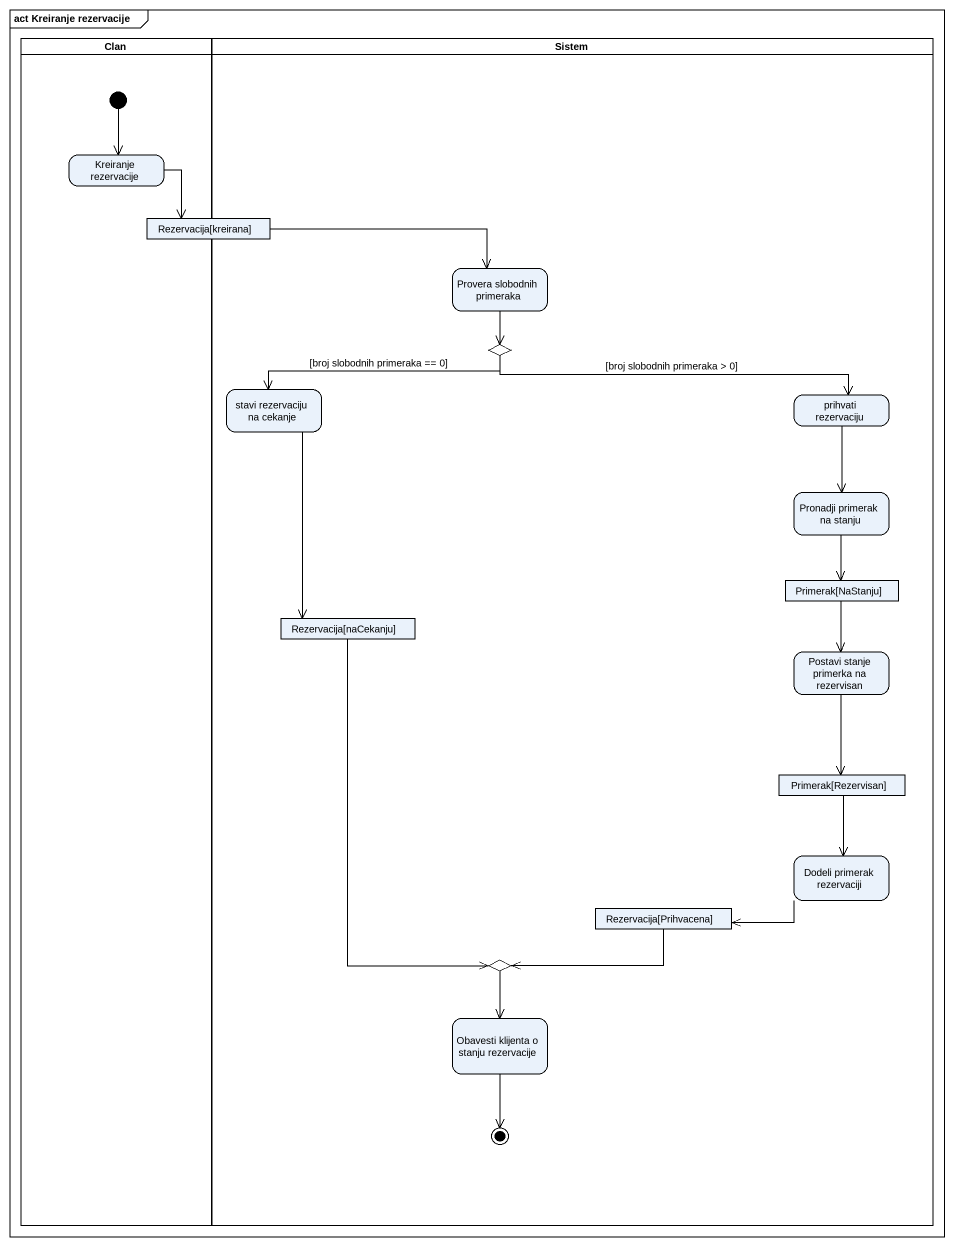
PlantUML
@startuml
mainframe act Kreiranje rezervacije
hide empty description
state Clan <<partition>> {
  state "Kreiranje rezervacije" as Kreiranje_rezervacije
  [*] --> Kreiranje_rezervacije
}
state Sistem <<partition>> {
  state "Provera slobodnih primeraka" as Provera_slobodnih_primeraka
  state choice1 <<choice>>
  state "stavi rezervaciju na cekanje" as stavi_rezervaciju_na_cekanje
  state "prihvati rezervaciju" as prihvati_rezervaciju
  state "Pronadji primerak na stanju" as Pronadji_primerak_na_stanju
  state "Primerak[NaStanju]" as Primerak_NaStanju <<object>>
  state "Rezervacija[naCekanju]" as Rezervacija_naCekanju <<object>>
  state "Postavi stanje primerka na rezervisan" as Postavi_stanje_primerka_na
  state "Primerak[Rezervisan]" as Primerak_Rezervisan <<object>>
  state "Dodeli primerak rezervaciji" as Dodeli_primerak_rezervaciji
  state "Rezervacija[Prihvacena]" as Rezervacija_Prihvacena <<object>>
  state choice2 <<choice>>
  state "Obavesti klijenta o stanju rezervacije" as Obavesti_klijenta_o_stanju
  Obavesti_klijenta_o_stanju --> [*]
}
state "Rezervacija[kreirana]" as Rezervacija_kreirana <<object>>
Kreiranje_rezervacije --> Rezervacija_kreirana
Rezervacija_kreirana -right-> Provera_slobodnih_primeraka
Provera_slobodnih_primeraka --> choice1
choice1 -left-> stavi_rezervaciju_na_cekanje : [broj slobodnih primeraka == 0]
choice1 -right-> prihvati_rezervaciju : [broj slobodnih primeraka > 0]
stavi_rezervaciju_na_cekanje --> Rezervacija_naCekanju
prihvati_rezervaciju --> Pronadji_primerak_na_stanju
Pronadji_primerak_na_stanju --> Primerak_NaStanju
Primerak_NaStanju --> Postavi_stanje_primerka_na
Rezervacija_naCekanju --> choice2
Postavi_stanje_primerka_na --> Primerak_Rezervisan
Primerak_Rezervisan --> Dodeli_primerak_rezervaciji
Dodeli_primerak_rezervaciji -left-> Rezervacija_Prihvacena
Rezervacija_Prihvacena -left-> choice2
choice2 --> Obavesti_klijenta_o_stanju
@enduml
